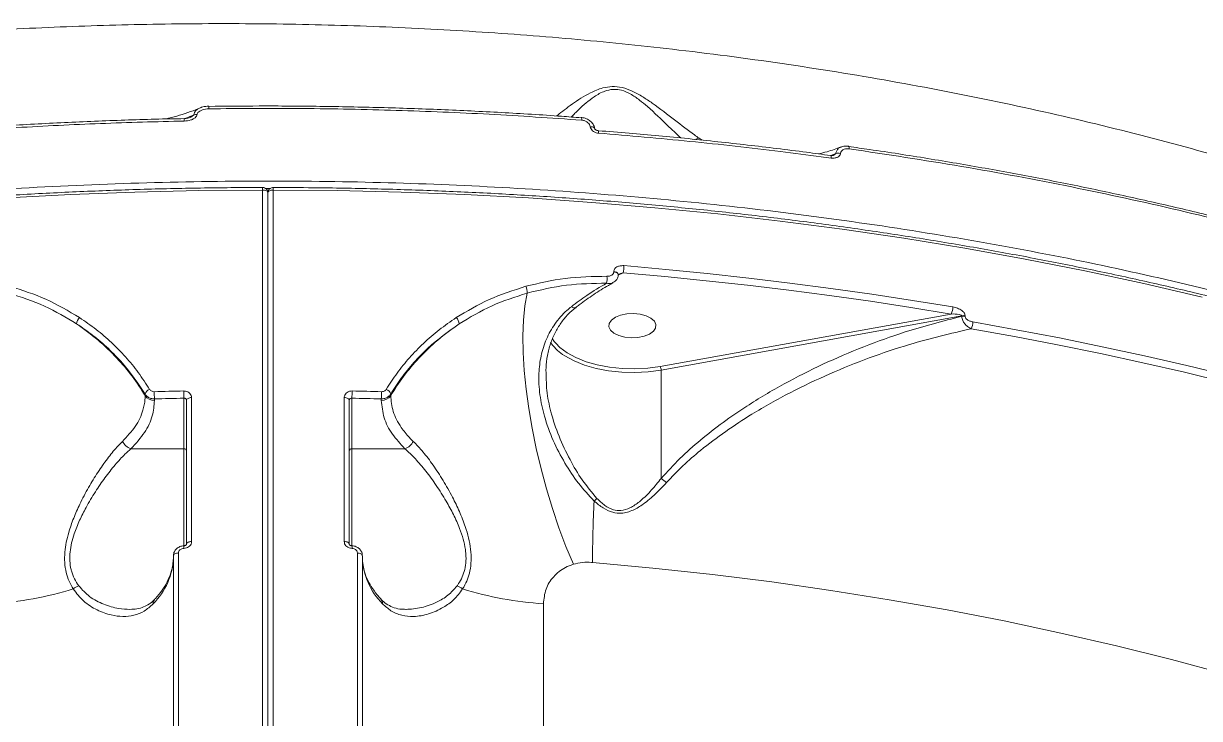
# Model space of a CAD drawing. Header units: millimetres. Extents: x -7151 to 6134, y -5040 to 5562.
# Drawn here: x -74.1 to 149.9, y 1862.4 to 1994.9 of the extents above; entities that cross this region are included whole.
import ezdxf

# ---------------------------------------------------------------- set-up
doc = ezdxf.new("R2010")
doc.units = ezdxf.units.MM
doc.layers.add('DIKOM_ОБЪЕКТ', color=7, linetype='Continuous')

msp = doc.modelspace()

# ---------------------------------------------------------------- linework, layer by layer
at = {"layer": 'DIKOM_ОБЪЕКТ', "color": 7, "linetype": 'Continuous', "lineweight": 15}
for p, q in [((-38.823, 1979.146), (-38.822, 1979.145)), ((32.155, 1976.98), (32.145, 1976.978)), ((54.605, 1973.041), (55.165, 1972.678)), ((79.663, 1969.755), (79.656, 1969.755)), ((79.697, 1969.753), (80.643, 1970.15)), ((83.07, 1971.501), (83.094, 1971.503)), ((-28.564, 1548.296), (-28.564, 1963.165)), ((-27.142, 1963.452), (-27.968, 1963.452)), ((-26.56, 1963.165), (-26.56, 1548.296)), ((-27.562, 1962.65), (-27.562, 1547.781)), ((38.342, 1947.548), (38.342, 1947.629)), ((40.122, 1947.388), (39.163, 1946.963)), ((47.189, 1929.53), (102.639, 1939.539)), ((104.643, 1939.199), (47.354, 1928.858)), ((104.643, 1939.095), (104.643, 1939.199)), ((105.29, 1939.202), (105.29, 1939.098)), ((25.456, 1928.216), (25.463, 1928.048)), ((47.354, 1908.189), (47.354, 1928.858)), ((-50.959, 1923.994), (-50.959, 1924.278)), ((-49.175, 1923.363), (-49.175, 1923.055)), ((-43.562, 1913.864), (-43.562, 1923.492)), ((-43.062, 1895.663), (-43.062, 1923.092)), ((-42.097, 1923.607), (-42.097, 1896.177)), ((-13.027, 1896.177), (-13.027, 1923.607)), ((-12.062, 1923.092), (-12.062, 1895.663)), ((-11.562, 1923.492), (-11.562, 1913.864)), ((-5.949, 1923.055), (-5.949, 1923.363)), ((-4.165, 1924.278), (-4.165, 1923.994)), ((-53.664, 1913.864), (-43.562, 1913.864)), ((-43.562, 1895.318), (-43.562, 1913.864)), ((-1.46, 1913.864), (-11.562, 1913.864)), ((-11.562, 1913.864), (-11.562, 1895.306)), ((-45.562, 1822.326), (-45.562, 1893.471)), ((-44.603, 1893.986), (-44.603, 1822.841)), ((-10.521, 1822.841), (-10.521, 1893.986)), ((-9.562, 1893.471), (-9.562, 1822.326)), ((24.94, 1884.297), (24.94, 1584.289))]:
    msp.add_line(p, q, dxfattribs=at)
at = {"layer": 'DIKOM_ОБЪЕКТ', "color": 7, "linetype": 'Continuous', "lineweight": 15, "flags": 128}
for points in [[(33.858, 1975.231), (34.09, 1975.23), (34.298, 1975.198), (34.473, 1975.139), (34.602, 1975.055), (34.679, 1974.952), (34.697, 1974.892)], [(79.785, 1969.263), (79.78, 1969.42), (79.765, 1969.552), (79.741, 1969.654), (79.71, 1969.722), (79.671, 1969.753), (79.663, 1969.755)], [(83.094, 1971.503), (83.109, 1971.498), (83.146, 1971.461), (83.176, 1971.391), (83.199, 1971.29), (83.212, 1971.162), (83.217, 1971.011)], [(-28.564, 1963.165), (-40.752, 1963.059), (-52.928, 1962.771), (-65.083, 1962.301), (-77.206, 1961.65)], [(-28.564, 1963.165), (-28.369, 1963.156), (-28.181, 1963.127), (-28.008, 1963.079), (-27.856, 1963.015), (-27.731, 1962.937), (-27.638, 1962.848), (-27.581, 1962.751), (-27.562, 1962.65)], [(-27.562, 1962.65), (-27.543, 1962.751), (-27.486, 1962.848), (-27.393, 1962.937), (-27.268, 1963.015), (-27.116, 1963.079), (-26.943, 1963.127), (-26.755, 1963.156), (-26.56, 1963.165)], [(150.467, 1942.771), (139.354, 1945.35), (128.099, 1947.761), (116.714, 1950.003), (105.207, 1952.073), (93.589, 1953.971), (81.868, 1955.695), (70.055, 1957.242), (58.16, 1958.613), (46.193, 1959.805), (34.163, 1960.817), (22.082, 1961.65), (9.959, 1962.301), (-2.196, 1962.771), (-14.372, 1963.059), (-26.56, 1963.165)], [(39.185, 1947.111), (39.185, 1947.116), (39.147, 1947.261), (39.032, 1947.394), (38.849, 1947.505), (38.612, 1947.586), (38.342, 1947.629)], [(39.185, 1947.042), (39.147, 1947.18), (39.032, 1947.313), (38.849, 1947.425), (38.612, 1947.505), (38.342, 1947.548)], [(102.639, 1939.539), (94.963, 1940.789), (87.241, 1941.964), (79.477, 1943.062), (71.674, 1944.082), (63.833, 1945.026), (55.959, 1945.891), (48.055, 1946.679), (40.122, 1947.388)], [(40.284, 1948.753), (48.235, 1948.042), (56.159, 1947.253), (64.052, 1946.385), (71.91, 1945.44), (79.732, 1944.417), (87.515, 1943.316), (95.255, 1942.139), (102.95, 1940.885)], [(21.822, 1943.518), (21.407, 1941.088), (21.144, 1938.373), (21.034, 1935.399), (21.08, 1932.196), (21.28, 1928.795), (21.633, 1925.231), (22.135, 1921.537), (22.781, 1917.752), (23.565, 1913.912), (24.479, 1910.054), (25.514, 1906.218), (26.659, 1902.441), (27.905, 1898.76), (29.237, 1895.211), (30.644, 1891.831)], [(30.26, 1940.93), (30.511, 1940.798), (30.736, 1940.727), (30.925, 1940.72), (31.071, 1940.777), (31.082, 1940.786)], [(44.147, 1935.299), (42.958, 1935.054), (41.683, 1934.991), (40.425, 1935.116), (39.287, 1935.419), (38.36, 1935.874), (37.719, 1936.445), (37.418, 1937.086), (37.478, 1937.745), (37.897, 1938.368), (38.64, 1938.906), (39.647, 1939.314), (40.836, 1939.559), (42.111, 1939.621), (43.369, 1939.497), (44.507, 1939.194), (45.434, 1938.739), (46.075, 1938.168), (46.377, 1937.527), (46.316, 1936.868), (45.897, 1936.244), (45.154, 1935.707), (44.147, 1935.299)], [(170.633, 1922.404), (162.877, 1924.495), (155.038, 1926.501), (147.119, 1928.423), (139.124, 1930.26), (131.057, 1932.01), (122.92, 1933.673), (114.718, 1935.247), (106.453, 1936.734)], [(106.75, 1938.041), (115.032, 1936.551), (123.253, 1934.973), (131.408, 1933.306), (139.493, 1931.553), (147.506, 1929.712), (155.442, 1927.786), (163.298, 1925.775), (171.071, 1923.679)], [(26.645, 1934.816), (26.979, 1934.328), (27.28, 1933.955)], [(27.28, 1933.955), (28.041, 1933.186), (29.43, 1932.141), (31.114, 1931.219), (33.052, 1930.44), (35.199, 1929.823), (37.504, 1929.383), (39.913, 1929.13), (42.369, 1929.069), (44.813, 1929.204), (47.189, 1929.53)], [(47.354, 1928.858), (44.904, 1928.522), (42.383, 1928.384), (39.851, 1928.445), (37.367, 1928.706), (34.99, 1929.16), (32.775, 1929.797), (30.777, 1930.6), (29.04, 1931.552), (28.601, 1931.846)], [(-49.227, 1924.734), (-48.524, 1924.753), (-47.82, 1924.77), (-47.117, 1924.787), (-46.414, 1924.804), (-45.711, 1924.82), (-45.007, 1924.835), (-44.304, 1924.85), (-43.6, 1924.864)], [(-11.524, 1924.864), (-10.82, 1924.85), (-10.117, 1924.835), (-9.413, 1924.82), (-8.71, 1924.804), (-8.007, 1924.787), (-7.304, 1924.77), (-6.601, 1924.753), (-5.898, 1924.734)], [(-43.562, 1923.492), (-44.264, 1923.478), (-44.966, 1923.464), (-45.667, 1923.448), (-46.369, 1923.432), (-47.071, 1923.416), (-47.772, 1923.399), (-48.474, 1923.381), (-49.175, 1923.363)], [(-43.062, 1923.092), (-43.044, 1923.19), (-42.989, 1923.285), (-42.901, 1923.373), (-42.781, 1923.45), (-42.635, 1923.514), (-42.469, 1923.563), (-42.287, 1923.594), (-42.097, 1923.607)], [(-12.062, 1923.092), (-12.08, 1923.19), (-12.135, 1923.285), (-12.223, 1923.373), (-12.343, 1923.45), (-12.489, 1923.514), (-12.656, 1923.563), (-12.837, 1923.594), (-13.027, 1923.607)], [(-5.949, 1923.363), (-6.65, 1923.381), (-7.352, 1923.399), (-8.054, 1923.416), (-8.755, 1923.432), (-9.457, 1923.448), (-10.159, 1923.464), (-10.86, 1923.478), (-11.562, 1923.492)], [(-43.062, 1895.663), (-43.044, 1895.761), (-42.989, 1895.856), (-42.901, 1895.943), (-42.781, 1896.02), (-42.635, 1896.085), (-42.469, 1896.133), (-42.287, 1896.165), (-42.097, 1896.177)], [(-12.062, 1895.663), (-12.08, 1895.761), (-12.135, 1895.856), (-12.223, 1895.943), (-12.343, 1896.02), (-12.489, 1896.085), (-12.656, 1896.133), (-12.837, 1896.165), (-13.027, 1896.177)], [(-45.562, 1893.471), (-45.544, 1893.569), (-45.49, 1893.664), (-45.402, 1893.751), (-45.283, 1893.828), (-45.139, 1893.892), (-44.973, 1893.941), (-44.792, 1893.973), (-44.603, 1893.986)], [(-9.562, 1893.471), (-9.58, 1893.569), (-9.634, 1893.664), (-9.722, 1893.751), (-9.841, 1893.828), (-9.986, 1893.892), (-10.151, 1893.941), (-10.332, 1893.973), (-10.521, 1893.986)], [(154.958, 1870.868), (144.639, 1873.655), (134.159, 1876.278), (123.529, 1878.735), (112.759, 1881.024), (101.858, 1883.143), (90.837, 1885.09), (79.705, 1886.863), (68.474, 1888.46), (57.153, 1889.88), (45.753, 1891.121), (34.286, 1892.183)]]:
    msp.add_lwpolyline(points, dxfattribs=at)
at = {"layer": 'DIKOM_ОБЪЕКТ', "color": 7, "linetype": 'Continuous', "lineweight": 15}
for centre, radius, start, end in [((-35.032, 1978.8), 3.807, 174.77906, 182.15026), ((-41.005, 1976.46), 2.495, 172.22296, 183.47594), ((-41.261, 1976.001), 1.545, 82.99798, 105.93079), ((31.449, 1976.634), 0.786, 349.63633, 26.16122), ((34.758, 1974.153), 0.699, 347.84756, 29.20302), ((81.11, 1968.625), 1.594, 74.23393, 107.02577), ((-26.234, 1963.402), 2.343, 173.91728, 185.80109), ((-28.562, 1962.65), 1, 0, 90.07043), ((-26.562, 1962.65), 1, 106.56023, 180), ((-26.562, 1962.65), 1, 89.92957, 106.56023), ((-28.89, 1963.402), 2.343, 354.19891, 6.08272), ((34.813, 1948.708), 5.471, 346.03995, 0.47653), ((32.285, 1946.339), 4.776, 348.6382, 4.67283), ((19.118, 1943.657), 2.707, 357.07111, 25.28484), ((100.013, 1940.854), 2.936, 333.39901, 0.62139), ((-62.118, 1937.516), 1.894, 135.09743, 175.18914), ((6.994, 1937.516), 1.894, 4.81086, 44.90257), ((104.974, 1937.332), 1.896, 80.39652, 100.04681), ((104.974, 1937.225), 1.9, 80.41521, 100.02812), ((103.777, 1938.028), 2.973, 334.19749, 0.25406), ((33.361, 1938.99), 8.585, 214.1685, 236.32341), ((45.97, 1928.874), 1.384, 359.35351, 28.28786), ((-49.7, 1923.948), 1.302, 108.85991, 165.31491), ((-20.708, 1924.818), 22.893, 179.88508, 183.32042), ((-34.09, 1924.805), 22.567, 356.66471, 0.1497), ((-5.424, 1923.948), 1.302, 14.70045, 71.12473), ((-49.232, 1925.109), 2.055, 212.85046, 271.60154), ((-32.176, 1924.691), 17.051, 179.85375, 184.4669), ((-22.769, 1924.681), 16.871, 355.51851, 0.18072), ((-5.892, 1925.109), 2.056, 268.40255, 327.14545), ((-52.937, 1916.286), 2.528, 203.81323, 253.29388), ((-43.529, 1913.397), 0.469, 4.75974, 94.01967), ((-11.595, 1913.397), 0.469, 85.9641, 175.25649), ((-2.187, 1916.286), 2.528, 286.70612, 336.18677), ((42.157, 1900.404), 9.36, 48.39646, 56.27466), ((261.639, 1891.766), 227.354, 176.9423, 179.89479), ((58.707, 1880.06), 33.893, 134.09514, 135.31667), ((-41.113, 1895.012), 2.492, 172.24313, 183.42304), ((-13.997, 1895.013), 2.478, 356.5443, 7.78953), ((-58.676, 1893.606), 13.123, 314.86001, 357.92687), ((3.552, 1893.606), 13.123, 182.07236, 225.13817), ((-84.526, 1951.675), 67.526, 273.78883, 287.11382), ((-62.747, 1884.917), 2.93, 107.13871, 130.64931), ((7.622, 1884.915), 2.932, 49.358, 72.85398), ((29.402, 1951.675), 67.526, 252.88618, 266.21117), ((-48.105, 1884.34), 1.315, 138.293, 181.52881), ((-7.018, 1884.34), 1.314, 358.43942, 41.69548)]:
    msp.add_arc(centre, radius, start, end, dxfattribs=at)
for points, knots in [([(-102.083, 1992.001), (-95.899, 1992.5), (-83.522, 1993.5), (-64.779, 1994.416), (-45.967, 1994.901), (-26.863, 1994.912), (-7.509, 1994.43), (12.052, 1993.436), (31.504, 1991.938), (51.434, 1989.875), (71.784, 1987.176), (92.479, 1983.786), (112.821, 1979.809), (132.714, 1975.262), (152.064, 1970.164), (170.784, 1964.532), (188.831, 1958.365), (206.192, 1951.687), (222.837, 1944.514), (238.691, 1936.881), (253.674, 1928.821), (267.732, 1920.366), (280.779, 1911.508), (291.873, 1903.159), (298.156, 1897.625), (300.804, 1895.294)], [0, 0, 0, 0, 0.0399294, 0.0799071, 0.1198843, 0.159814, 0.2013809, 0.2430022, 0.2846231, 0.3261902, 0.3719344, 0.4178237, 0.4637866, 0.5097492, 0.5556377, 0.6013814, 0.6469735, 0.69271, 0.7385203, 0.78433, 0.8300661, 0.8756579, 0.9211413, 0.9667684, 1, 1, 1, 1]), ([(27.463, 1977.283), (27.531, 1977.338), (28.337, 1977.993), (30.372, 1979.59), (33.238, 1981.437), (35.903, 1982.604), (38, 1982.966), (39.985, 1982.771), (41.99, 1982.023), (43.888, 1980.959), (46.645, 1979.065), (50.015, 1976.493), (52.846, 1974.29), (54.306, 1973.254), (54.605, 1973.041)], [0, 0, 0, 0, 0.012876, 0.1532015, 0.2930555, 0.3698636, 0.4180932, 0.4671608, 0.5200686, 0.5801196, 0.6404274, 0.7995884, 0.9589294, 1, 1, 1, 1]), ([(51.098, 1973.094), (50.257, 1973.892), (48.333, 1975.718), (45.689, 1978.306), (43.261, 1980.336), (41.645, 1981.464), (39.978, 1982.216), (38.793, 1982.374), (37.72, 1982.333), (36.288, 1981.98), (34.619, 1981.001), (33.026, 1979.772), (31.538, 1978.425), (30.707, 1977.557), (30.251, 1977.082)], [0, 0, 0, 0, 0.150487, 0.3443859, 0.4133792, 0.4836444, 0.5414561, 0.5840213, 0.5937602, 0.6462945, 0.7340041, 0.8167992, 0.8996954, 1, 1, 1, 1]), ([(-40.426, 1978.816), (-41.049, 1978.581), (-43.076, 1977.819), (-45.262, 1977.131), (-46.807, 1976.755), (-46.973, 1976.714)], [0, 0, 0, 0, 0.2842093, 0.9232231, 1, 1, 1, 1]), ([(-41.685, 1977.486), (-41.672, 1977.557), (-41.627, 1977.786), (-41.427, 1978.178), (-41.025, 1978.593), (-40.631, 1978.761), (-40.438, 1978.843)], [0, 0, 0, 0, 0.11336497, 0.36744535, 0.68999795, 1, 1, 1, 1]), ([(-38.836, 1978.657), (-39.245, 1978.622), (-39.849, 1978.571), (-40.531, 1978.257), (-40.876, 1977.973), (-41.032, 1977.718), (-41.064, 1977.577), (-41.073, 1977.534)], [0, 0, 0, 0, 0.4385097, 0.6486469, 0.8192376, 0.9451825, 1, 1, 1, 1]), ([(-38.823, 1979.135), (-38.929, 1979.136), (-39.393, 1979.137), (-39.951, 1979.06), (-40.345, 1978.877), (-40.418, 1978.843)], [0, 0, 0, 0, 0.1951437, 0.8515681, 1, 1, 1, 1]), ([(32.223, 1976.492), (26.355, 1976.893), (14.621, 1977.693), (-3.127, 1978.403), (-20.956, 1978.781), (-32.876, 1978.698), (-38.836, 1978.657)], [0, 0, 0, 0, 0.249099, 0.4981979, 0.7491003, 1, 1, 1, 1]), ([(32.142, 1976.937), (30.892, 1977.035), (25.836, 1977.431), (16.928, 1977.961), (5.427, 1978.525), (-6.108, 1978.916), (-17.662, 1979.144), (-28.57, 1979.221), (-35.622, 1979.144), (-38.821, 1979.109)], [0, 0, 0, 0, 0.0533112, 0.2155161, 0.377838, 0.5402389, 0.7026888, 0.8651412, 1, 1, 1, 1]), ([(-43.476, 1976.78), (-44.375, 1976.767), (-49.126, 1976.699), (-57.706, 1976.415), (-69.191, 1975.921), (-80.614, 1975.255), (-91.979, 1974.418), (-100.159, 1973.737), (-104.536, 1973.288), (-105.157, 1973.225)], [0, 0, 0, 0, 0.0434548, 0.2294765, 0.4150585, 0.5999942, 0.7844999, 0.9694035, 1, 1, 1, 1]), ([(-41.073, 1977.534), (-41.084, 1977.487), (-41.118, 1977.336), (-41.29, 1977.064), (-41.671, 1976.751), (-42.412, 1976.41), (-43.066, 1976.349), (-43.495, 1976.309)], [0, 0, 0, 0, 0.0555001, 0.1783589, 0.3494998, 0.5728703, 1, 1, 1, 1]), ([(-42.355, 1977.022), (-42.363, 1977.018), (-42.495, 1976.95), (-42.875, 1976.843), (-43.252, 1976.818), (-43.479, 1976.804)], [0, 0, 0, 0, 0.0244039, 0.4120623, 1, 1, 1, 1]), ([(-43.235, 1976.83), (-43.23, 1976.832), (-42.716, 1977.05), (-42.198, 1977.269), (-41.685, 1977.486)], [0, 0, 0, 0, 0.011136, 1, 1, 1, 1]), ([(-42.357, 1977.026), (-42.272, 1977.062), (-42.092, 1977.138), (-41.874, 1977.272), (-41.726, 1977.399), (-41.694, 1977.468), (-41.685, 1977.486)], [0, 0, 0, 0, 0.3392884, 0.7188782, 0.9265474, 1, 1, 1, 1]), ([(34.687, 1974.893), (34.685, 1974.922), (34.667, 1975.206), (34.408, 1975.719), (33.879, 1976.342), (33.128, 1976.772), (32.514, 1976.992), (32.182, 1976.97), (32.153, 1976.968)], [0, 0, 0, 0, 0.0254258, 0.249372, 0.4781129, 0.7190459, 0.9751443, 1, 1, 1, 1]), ([(33.858, 1975.231), (33.816, 1975.373), (33.732, 1975.658), (33.408, 1976.029), (32.969, 1976.318), (32.548, 1976.458), (32.292, 1976.485), (32.223, 1976.492)], [0, 0, 0, 0, 0.2168817, 0.4334495, 0.6619687, 0.9080358, 1, 1, 1, 1]), ([(-43.495, 1976.309), (-44.161, 1976.295), (-47.492, 1976.228), (-56.153, 1975.995), (-69.455, 1975.438), (-86.742, 1974.399), (-98.627, 1973.335), (-105.251, 1972.742)], [0, 0, 0, 0, 0.0321575, 0.1607925, 0.4182845, 0.6757731, 1, 1, 1, 1]), ([(35.441, 1974.005), (35.374, 1974.013), (35.128, 1974.04), (34.722, 1974.173), (34.297, 1974.453), (33.981, 1974.814), (33.899, 1975.092), (33.858, 1975.231)], [0, 0, 0, 0, 0.0918126, 0.3355302, 0.5630502, 0.7814165, 1, 1, 1, 1]), ([(35.369, 1974.5), (35.328, 1974.502), (35.208, 1974.508), (35.023, 1974.575), (34.856, 1974.677), (34.751, 1974.78), (34.704, 1974.863), (34.7, 1974.883), (34.698, 1974.892)], [0, 0, 0, 0, 0.1187343, 0.3473607, 0.5266493, 0.6852076, 0.8517881, 1, 1, 1, 1]), ([(79.653, 1969.734), (78.116, 1969.949), (72.865, 1970.682), (63.828, 1971.767), (52.563, 1972.982), (43.073, 1973.883), (37.326, 1974.322), (35.363, 1974.472)], [0, 0, 0, 0, 0.10558263, 0.36054034, 0.61490212, 0.86847927, 1, 1, 1, 1]), ([(79.785, 1969.263), (79.14, 1969.35), (75.916, 1969.787), (66.975, 1970.931), (52.869, 1972.53), (41.254, 1973.513), (35.441, 1974.005)], [0, 0, 0, 0, 0.044144, 0.2207144, 0.6100133, 1, 1, 1, 1]), ([(53.811, 1972.823), (54.036, 1972.911), (54.302, 1973.016), (54.563, 1973.038), (54.605, 1973.041)], [0, 0, 0, 0, 0.8403091, 1, 1, 1, 1]), ([(81.652, 1971.373), (80.767, 1971.052), (79.316, 1970.525), (77.894, 1970.185), (77.338, 1970.053)], [0, 0, 0, 0, 0.6095986, 1, 1, 1, 1]), ([(80.218, 1969.806), (80.212, 1969.802), (80.172, 1969.781), (80.008, 1969.744), (79.82, 1969.73), (79.69, 1969.754), (79.664, 1969.759)], [0, 0, 0, 0, 0.0706543, 0.4185252, 0.8843252, 1, 1, 1, 1]), ([(81.543, 1970.159), (81.537, 1970.13), (81.509, 1969.979), (81.37, 1969.714), (81.024, 1969.426), (80.48, 1969.227), (80.032, 1969.25), (79.785, 1969.263)], [0, 0, 0, 0, 0.0440788, 0.2245389, 0.4337757, 0.6875182, 1, 1, 1, 1]), ([(80.216, 1969.81), (80.251, 1969.823), (80.364, 1969.865), (80.5, 1969.955), (80.596, 1970.055), (80.63, 1970.112), (80.639, 1970.139), (80.643, 1970.15)], [0, 0, 0, 0, 0.1952706, 0.6314061, 0.8347006, 0.9347575, 1, 1, 1, 1]), ([(80.643, 1970.15), (80.65, 1970.189), (80.692, 1970.423), (80.872, 1970.82), (81.223, 1971.203), (81.543, 1971.302), (81.665, 1971.339)], [0, 0, 0, 0, 0.0691136, 0.4069344, 0.7762077, 1, 1, 1, 1]), ([(83.217, 1971.011), (82.97, 1971.025), (82.537, 1971.048), (82.018, 1970.852), (81.698, 1970.576), (81.574, 1970.324), (81.547, 1970.183), (81.543, 1970.159)], [0, 0, 0, 0, 0.3277244, 0.5739443, 0.7796034, 0.962715, 1, 1, 1, 1]), ([(83.092, 1971.491), (83.022, 1971.504), (82.654, 1971.57), (82.149, 1971.551), (81.774, 1971.39), (81.668, 1971.345)], [0, 0, 0, 0, 0.1447099, 0.7593404, 1, 1, 1, 1]), ([(165.619, 1954.791), (164.52, 1955.09), (160.017, 1956.316), (151.962, 1958.322), (141.457, 1960.804), (130.809, 1963.129), (120.039, 1965.307), (109.156, 1967.334), (98.166, 1969.198), (89.466, 1970.571), (84.404, 1971.269), (83.067, 1971.454)], [0, 0, 0, 0, 0.0419843, 0.1719668, 0.3020653, 0.43225, 0.5624938, 0.6927654, 0.8230268, 0.9532454, 1, 1, 1, 1]), ([(165.866, 1954.331), (159.276, 1956.03), (146.094, 1959.429), (125.615, 1963.847), (104.689, 1967.796), (90.375, 1969.939), (83.217, 1971.011)], [0, 0, 0, 0, 0.2485973, 0.4971923, 0.7485956, 1, 1, 1, 1]), ([(-28.563, 1963.65), (-30.584, 1963.643), (-36.443, 1963.623), (-46.138, 1963.465), (-57.637, 1963.122), (-69.113, 1962.616), (-80.558, 1961.947), (-91.963, 1961.117), (-103.32, 1960.126), (-114.62, 1958.975), (-125.854, 1957.665), (-137.015, 1956.196), (-148.094, 1954.57), (-159.082, 1952.787), (-169.971, 1950.85), (-180.753, 1948.76), (-191.42, 1946.518), (-201.964, 1944.126), (-212.377, 1941.585), (-222.652, 1938.899), (-232.78, 1936.067), (-242.753, 1933.094), (-252.565, 1929.98), (-262.208, 1926.729), (-271.675, 1923.342), (-280.958, 1919.822), (-290.052, 1916.173), (-298.948, 1912.395), (-307.64, 1908.493), (-316.122, 1904.469), (-324.387, 1900.326), (-332.429, 1896.067), (-340.242, 1891.696), (-347.82, 1887.215), (-355.157, 1882.628), (-362.249, 1877.938), (-369.088, 1873.149), (-375.671, 1868.265), (-381.992, 1863.288), (-388.046, 1858.223), (-393.829, 1853.074), (-399.336, 1847.843), (-404.564, 1842.537), (-409.507, 1837.157), (-414.163, 1831.709), (-418.527, 1826.196), (-422.597, 1820.623), (-426.368, 1814.994), (-429.842, 1809.314), (-432.995, 1803.584), (-435.333, 1798.966), (-436.51, 1796.245), (-436.849, 1795.463)], [0, 0, 0, 0, 0.0107552, 0.0311878, 0.0516215, 0.0720552, 0.0924884, 0.1129222, 0.1333561, 0.15379, 0.1742241, 0.1946587, 0.215093, 0.2355279, 0.2559631, 0.2763984, 0.2968343, 0.3172703, 0.3377071, 0.358144, 0.3785814, 0.3990192, 0.4194577, 0.4398966, 0.4603357, 0.4807758, 0.5012164, 0.5216576, 0.5420996, 0.5625417, 0.5829848, 0.6034285, 0.6238725, 0.6443172, 0.664762, 0.6852075, 0.705653, 0.7260988, 0.7465444, 0.7669897, 0.7874344, 0.8078782, 0.8283208, 0.8487617, 0.8692001, 0.8896363, 0.9100693, 0.9304984, 0.9509232, 0.9713434, 0.9917579, 1, 1, 1, 1]), ([(-170.269, 1952.01), (-165.948, 1952.79), (-154.306, 1954.89), (-134.999, 1957.79), (-112.336, 1960.541), (-89.184, 1962.654), (-65.614, 1964.107), (-41.696, 1964.873), (-17.958, 1964.938), (5.523, 1964.318), (28.677, 1963.042), (51.882, 1961.092), (75.057, 1958.443), (98.119, 1955.089), (120.56, 1951.104), (142.319, 1946.515), (163.348, 1941.364), (183.991, 1935.568), (204.158, 1929.118), (223.764, 1922.021), (242.379, 1914.434), (259.962, 1906.395), (276.496, 1897.95), (292.25, 1888.961), (307.134, 1879.436), (321.074, 1869.397), (333.764, 1859.064), (345.189, 1848.481), (355.36, 1837.693), (364.461, 1826.526), (372.341, 1814.996), (378.357, 1804.631), (381.158, 1798.09), (382.239, 1795.567)], [0, 0, 0, 0, 0.0192582, 0.0518831, 0.0845332, 0.117158, 0.1507303, 0.1843303, 0.2179029, 0.2505276, 0.2831773, 0.3158024, 0.3493748, 0.3829745, 0.4165472, 0.449172, 0.4818217, 0.5144468, 0.5480193, 0.5816191, 0.6151914, 0.6478161, 0.6804664, 0.7130911, 0.7466635, 0.7802634, 0.8138358, 0.8464606, 0.8791105, 0.9117353, 0.9453077, 0.9789074, 1, 1, 1, 1]), ([(381.791, 1795.326), (381.553, 1795.885), (380.488, 1798.382), (378.287, 1802.779), (375.183, 1808.512), (371.752, 1814.195), (368.025, 1819.829), (364, 1825.407), (359.679, 1830.927), (355.066, 1836.382), (350.166, 1841.77), (344.98, 1847.086), (339.514, 1852.326), (333.771, 1857.487), (327.757, 1862.563), (321.475, 1867.552), (314.93, 1872.45), (308.128, 1877.252), (301.073, 1881.957), (293.771, 1886.558), (286.228, 1891.055), (278.448, 1895.442), (270.439, 1899.717), (262.206, 1903.877), (253.755, 1907.919), (245.093, 1911.839), (236.225, 1915.634), (227.16, 1919.303), (217.903, 1922.842), (208.463, 1926.248), (198.844, 1929.519), (189.056, 1932.653), (179.105, 1935.647), (168.999, 1938.499), (158.745, 1941.207), (148.351, 1943.768), (137.826, 1946.182), (127.175, 1948.446), (116.409, 1950.558), (105.535, 1952.517), (94.56, 1954.322), (83.494, 1955.971), (72.345, 1957.463), (61.12, 1958.796), (49.829, 1959.97), (38.48, 1960.984), (27.081, 1961.838), (15.641, 1962.529), (4.169, 1963.06), (-7.327, 1963.425), (-17.574, 1963.614), (-23.987, 1963.64), (-26.561, 1963.65)], [0, 0, 0, 0, 0.0058769, 0.0262678, 0.0466646, 0.067067, 0.087475, 0.1078878, 0.128305, 0.1487261, 0.1691502, 0.1895772, 0.2100064, 0.2304374, 0.2508698, 0.2713031, 0.291737, 0.3121716, 0.332606, 0.3530404, 0.373475, 0.3939091, 0.4143427, 0.4347762, 0.4552089, 0.4756412, 0.496073, 0.5165039, 0.5369347, 0.5573647, 0.5777943, 0.5982233, 0.6186517, 0.6390797, 0.6595071, 0.6799342, 0.7003609, 0.7207872, 0.7412134, 0.7616387, 0.782064, 0.8024892, 0.8229139, 0.8433384, 0.8637626, 0.8841867, 0.9046107, 0.9250349, 0.9454586, 0.9658823, 0.986306, 1, 1, 1, 1]), ([(37.045, 1946.729), (37.211, 1946.737), (37.539, 1946.752), (37.941, 1946.917), (38.204, 1947.14), (38.326, 1947.357), (38.337, 1947.495), (38.342, 1947.548)], [0, 0, 0, 0, 0.273505, 0.5392693, 0.7386448, 0.898893, 1, 1, 1, 1]), ([(38.342, 1947.629), (38.351, 1947.722), (38.373, 1947.938), (38.573, 1948.255), (38.963, 1948.553), (39.556, 1948.761), (40.033, 1948.756), (40.284, 1948.753)], [0, 0, 0, 0, 0.1205556, 0.2783066, 0.4705883, 0.7208363, 1, 1, 1, 1]), ([(40.122, 1947.388), (39.957, 1947.355), (39.689, 1947.301), (39.431, 1947.191), (39.331, 1947.149)], [0, 0, 0, 0, 0.61447257, 1, 1, 1, 1]), ([(21.566, 1944.813), (24.052, 1945.41), (29.085, 1946.619), (34.37, 1946.692), (37.045, 1946.729)], [0, 0, 0, 0, 0.4938455, 1, 1, 1, 1]), ([(36.968, 1945.398), (34.413, 1945.365), (29.242, 1945.297), (24.315, 1944.116), (21.822, 1943.518)], [0, 0, 0, 0, 0.4938425, 1, 1, 1, 1]), ([(30.26, 1940.93), (31.239, 1941.675), (33.438, 1943.347), (35.708, 1944.666), (36.968, 1945.398)], [0, 0, 0, 0, 0.4451131, 1, 1, 1, 1]), ([(31.093, 1940.743), (31.316, 1940.921), (32.441, 1941.821), (34.512, 1943.276), (36.669, 1944.652), (37.903, 1945.303), (38.2, 1945.459)], [0, 0, 0, 0, 0.0961743, 0.4862894, 0.8765649, 1, 1, 1, 1]), ([(38.164, 1945.52), (38.134, 1945.499), (37.953, 1945.374), (37.533, 1945.319), (37.144, 1945.374), (36.968, 1945.398)], [0, 0, 0, 0, 0.1006714, 0.5927187, 1, 1, 1, 1]), ([(38.193, 1945.547), (38.329, 1945.617), (38.653, 1945.784), (38.996, 1946.237), (39.191, 1946.697), (39.166, 1946.968), (39.16, 1947.04)], [0, 0, 0, 0, 0.2416745, 0.5736641, 0.8856589, 1, 1, 1, 1]), ([(39.17, 1947.056), (39.169, 1947.054), (39.165, 1947.043), (39.189, 1947.076), (39.249, 1947.12), (39.31, 1947.143), (39.33, 1947.151)], [0, 0, 0, 0, 0.07555091, 0.44310813, 0.81642807, 1, 1, 1, 1]), ([(-64.005, 1937.675), (-65.996, 1938.868), (-70.025, 1941.284), (-74.621, 1942.768), (-76.946, 1943.518)], [0, 0, 0, 0, 0.4941695, 1, 1, 1, 1]), ([(-76.69, 1944.813), (-74.368, 1944.067), (-69.669, 1942.558), (-65.545, 1940.098), (-63.459, 1938.853)], [0, 0, 0, 0, 0.4941732, 1, 1, 1, 1]), ([(8.335, 1938.853), (10.371, 1940.071), (14.492, 1942.535), (19.19, 1944.048), (21.566, 1944.813)], [0, 0, 0, 0, 0.4941811, 1, 1, 1, 1]), ([(21.822, 1943.518), (19.55, 1942.787), (14.953, 1941.307), (10.921, 1938.895), (8.881, 1937.675)], [0, 0, 0, 0, 0.4941545, 1, 1, 1, 1]), ([(34.609, 1903.893), (33.578, 1904.995), (31.491, 1907.226), (28.921, 1911.173), (26.689, 1915.458), (25.087, 1919.843), (24.166, 1924.153), (23.966, 1928.023), (24.409, 1931.603), (25.408, 1934.778), (27.048, 1937.721), (28.785, 1939.716), (29.976, 1940.697), (30.26, 1940.93)], [0, 0, 0, 0, 0.1024824, 0.2075148, 0.3191315, 0.4335152, 0.5324181, 0.6339811, 0.7173039, 0.8028978, 0.8863169, 0.9729288, 1, 1, 1, 1]), ([(25.434, 1928.213), (25.427, 1928.552), (25.403, 1929.716), (25.674, 1931.628), (26.235, 1933.889), (27.094, 1935.963), (28.229, 1937.834), (29.539, 1939.464), (30.599, 1940.359), (31.092, 1940.776)], [0, 0, 0, 0, 0.0691598, 0.2371519, 0.4023201, 0.5613176, 0.715672, 0.8675325, 1, 1, 1, 1]), ([(102.95, 1940.885), (103.254, 1940.816), (103.841, 1940.682), (104.567, 1940.295), (105.016, 1939.884), (105.248, 1939.526), (105.276, 1939.31), (105.29, 1939.202)], [0, 0, 0, 0, 0.3047123, 0.58762, 0.766445, 0.8828558, 1, 1, 1, 1]), ([(-63.459, 1938.853), (-62.387, 1938.116), (-60.243, 1936.642), (-57.326, 1934.124), (-54.634, 1931.377), (-52.188, 1928.405), (-50.81, 1926.255), (-50.121, 1925.18)], [0, 0, 0, 0, 0.1978326, 0.3955018, 0.5931666, 0.7965856, 1, 1, 1, 1]), ([(-5.003, 1925.18), (-4.335, 1926.225), (-2.997, 1928.316), (-0.61, 1931.239), (2.065, 1933.999), (5.029, 1936.576), (7.233, 1938.094), (8.335, 1938.853)], [0, 0, 0, 0, 0.1976818, 0.3953837, 0.593088, 0.7965422, 1, 1, 1, 1]), ([(47.354, 1908.189), (48.525, 1909.476), (50.866, 1912.05), (54.872, 1915.58), (59.138, 1918.901), (64.438, 1922.529), (70.771, 1926.294), (78.231, 1930.064), (85.941, 1933.362), (94.762, 1936.553), (101.041, 1938.168), (104.643, 1939.095)], [0, 0, 0, 0, 0.0792692, 0.1585948, 0.2405898, 0.3226081, 0.4472337, 0.571895, 0.6998619, 0.827838, 1, 1, 1, 1]), ([(104.643, 1939.199), (104.641, 1939.214), (104.636, 1939.246), (104.591, 1939.3), (104.446, 1939.391), (103.797, 1939.558), (103.156, 1939.547), (102.639, 1939.539)], [0, 0, 0, 0, 0.023949, 0.0534754, 0.1071149, 0.2794629, 1, 1, 1, 1]), ([(106.453, 1936.734), (106.22, 1936.857), (105.761, 1937.1), (105.206, 1937.671), (104.867, 1938.218), (104.686, 1938.685), (104.658, 1938.956), (104.643, 1939.095)], [0, 0, 0, 0, 0.2704569, 0.5335418, 0.7181286, 0.8552732, 1, 1, 1, 1]), ([(105.29, 1939.098), (105.299, 1939.028), (105.317, 1938.888), (105.464, 1938.661), (105.745, 1938.407), (106.195, 1938.169), (106.559, 1938.085), (106.75, 1938.041)], [0, 0, 0, 0, 0.1206175, 0.2407002, 0.4169072, 0.6949525, 1, 1, 1, 1]), ([(-64.005, 1937.675), (-62.633, 1936.677), (-59.874, 1934.668), (-56.382, 1931.281), (-53.35, 1927.731), (-51.759, 1925.244), (-50.959, 1923.994)], [0, 0, 0, 0, 0.25985, 0.5228397, 0.7602243, 1, 1, 1, 1]), ([(-50.959, 1924.278), (-52.32, 1926.302), (-54.382, 1929.368), (-57.929, 1932.966), (-60.827, 1935.489), (-62.956, 1936.953), (-64.005, 1937.675)], [0, 0, 0, 0, 0.3951678, 0.5986708, 0.8021657, 1, 1, 1, 1]), ([(-4.165, 1923.994), (-3.374, 1925.232), (-1.784, 1927.719), (1.234, 1931.255), (4.734, 1934.655), (7.493, 1936.664), (8.881, 1937.675)], [0, 0, 0, 0, 0.2373839, 0.4771608, 0.7370067, 1, 1, 1, 1]), ([(8.881, 1937.675), (6.82, 1936.187), (3.698, 1933.933), (0.205, 1930.293), (-2.185, 1927.382), (-3.511, 1925.303), (-4.165, 1924.278)], [0, 0, 0, 0, 0.3951726, 0.5986736, 0.8021761, 1, 1, 1, 1]), ([(106.453, 1936.734), (102.517, 1935.813), (95.99, 1934.285), (87.006, 1931.23), (79.406, 1928.181), (71.915, 1924.624), (65.306, 1920.913), (59.617, 1917.201), (55.234, 1913.894), (51.448, 1910.633), (49.4, 1908.483), (48.373, 1907.403)], [0, 0, 0, 0, 0.1867542, 0.3097298, 0.4327034, 0.5585128, 0.6842853, 0.7740128, 0.8643083, 0.9318942, 1, 1, 1, 1]), ([(25.463, 1928.048), (25.475, 1927.031), (25.505, 1924.647), (26.344, 1920.666), (27.809, 1916.212), (29.879, 1911.884), (32.218, 1907.837), (34.155, 1905.546), (35.122, 1904.401)], [0, 0, 0, 0, 0.1222456, 0.2866555, 0.4734668, 0.6603857, 0.8303457, 1, 1, 1, 1]), ([(-50.121, 1925.18), (-50.06, 1925.1), (-49.938, 1924.939), (-49.649, 1924.786), (-49.399, 1924.734), (-49.257, 1924.734), (-49.227, 1924.734)], [0, 0, 0, 0, 0.3056923, 0.6116782, 0.9180845, 1, 1, 1, 1]), ([(-43.6, 1924.864), (-43.489, 1924.86), (-43.21, 1924.85), (-42.787, 1924.704), (-42.406, 1924.42), (-42.146, 1924.039), (-42.113, 1923.751), (-42.097, 1923.607)], [0, 0, 0, 0, 0.1419177, 0.3567357, 0.5713493, 0.7857626, 1, 1, 1, 1]), ([(-13.027, 1923.607), (-13.02, 1923.701), (-13.002, 1923.939), (-12.822, 1924.298), (-12.482, 1924.618), (-12.031, 1924.832), (-11.693, 1924.853), (-11.524, 1924.864)], [0, 0, 0, 0, 0.1406084, 0.3551019, 0.5698922, 0.784915, 1, 1, 1, 1]), ([(-5.898, 1924.734), (-5.785, 1924.741), (-5.559, 1924.753), (-5.259, 1924.893), (-5.085, 1925.053), (-5.017, 1925.158), (-5.003, 1925.18)], [0, 0, 0, 0, 0.3068603, 0.6133936, 0.91938, 1, 1, 1, 1]), ([(-55.25, 1915.265), (-54.382, 1916.199), (-52.621, 1918.095), (-51.384, 1920.824), (-50.988, 1922.814), (-50.965, 1923.745), (-50.959, 1923.994)], [0, 0, 0, 0, 0.3414959, 0.6929884, 0.9180064, 1, 1, 1, 1]), ([(-49.175, 1923.055), (-49.262, 1922.076), (-49.447, 1920.009), (-50.905, 1916.881), (-52.736, 1914.88), (-53.664, 1913.864)], [0, 0, 0, 0, 0.3069747, 0.648469, 1, 1, 1, 1]), ([(-49.175, 1923.363), (-49.235, 1923.363), (-49.519, 1923.366), (-50.017, 1923.478), (-50.595, 1923.793), (-50.838, 1924.116), (-50.959, 1924.278)], [0, 0, 0, 0, 0.0819148, 0.3881136, 0.694011, 1, 1, 1, 1]), ([(-43.062, 1923.092), (-43.067, 1923.14), (-43.079, 1923.236), (-43.165, 1923.36), (-43.292, 1923.449), (-43.432, 1923.493), (-43.525, 1923.493), (-43.562, 1923.492)], [0, 0, 0, 0, 0.2139084, 0.4281483, 0.6429338, 0.8580826, 1, 1, 1, 1]), ([(-11.562, 1923.492), (-11.618, 1923.491), (-11.731, 1923.488), (-11.88, 1923.423), (-11.994, 1923.32), (-12.054, 1923.203), (-12.06, 1923.123), (-12.062, 1923.092)], [0, 0, 0, 0, 0.21534495, 0.43053818, 0.64542475, 0.85963455, 1, 1, 1, 1]), ([(-4.165, 1924.278), (-4.193, 1924.234), (-4.328, 1924.022), (-4.676, 1923.699), (-5.273, 1923.41), (-5.724, 1923.378), (-5.949, 1923.363)], [0, 0, 0, 0, 0.0806211, 0.3870586, 0.6935242, 1, 1, 1, 1]), ([(-1.46, 1913.864), (-2.306, 1914.779), (-4.049, 1916.663), (-5.623, 1919.775), (-5.839, 1921.951), (-5.949, 1923.055)], [0, 0, 0, 0, 0.3175213, 0.6539165, 1, 1, 1, 1]), ([(-4.165, 1923.994), (-4.069, 1922.973), (-3.874, 1920.901), (-2.467, 1918.224), (-0.985, 1916.362), (-0.122, 1915.51), (0.126, 1915.265)], [0, 0, 0, 0, 0.3362394, 0.6822346, 0.9087902, 1, 1, 1, 1]), ([(-64.656, 1887.14), (-64.928, 1887.617), (-65.471, 1888.571), (-66.034, 1890.265), (-66.317, 1892.141), (-66.291, 1894.682), (-65.685, 1897.584), (-64.606, 1900.648), (-63.317, 1903.543), (-61.757, 1906.499), (-59.971, 1909.417), (-58.151, 1912.004), (-56.564, 1913.95), (-55.613, 1914.902), (-55.25, 1915.265)], [0, 0, 0, 0, 0.0610581, 0.122045, 0.1836236, 0.2451906, 0.3548548, 0.4369244, 0.519098, 0.6228179, 0.7265978, 0.8310899, 0.9355771, 1, 1, 1, 1]), ([(-53.664, 1913.864), (-54.044, 1913.522), (-55.033, 1912.632), (-56.693, 1910.81), (-58.594, 1908.4), (-60.474, 1905.666), (-62.112, 1902.924), (-63.482, 1900.213), (-64.633, 1897.377), (-65.28, 1894.719), (-65.347, 1892.443), (-65.174, 1891.275), (-64.882, 1890.135), (-64.465, 1889.022), (-63.898, 1888.156), (-63.61, 1887.716)], [0, 0, 0, 0, 0.0653923, 0.1703685, 0.2779425, 0.381812, 0.4884099, 0.5695622, 0.6527945, 0.7604181, 0.8151636, 0.8718875, 0.8800452, 0.9392009, 1, 1, 1, 1]), ([(8.486, 1887.716), (8.584, 1887.857), (9.212, 1888.76), (9.913, 1890.32), (10.23, 1892.504), (10.179, 1893.821), (10, 1895.21), (9.679, 1896.672), (8.916, 1898.91), (7.813, 1901.354), (6.304, 1904.117), (4.515, 1906.933), (2.531, 1909.635), (0.509, 1912.038), (-0.798, 1913.25), (-1.46, 1913.864)], [0, 0, 0, 0, 0.0200986, 0.1287248, 0.1852705, 0.2440074, 0.2548629, 0.3167952, 0.3805901, 0.4664185, 0.5546304, 0.6638235, 0.7761619, 0.8865572, 1, 1, 1, 1]), ([(0.126, 1915.265), (0.75, 1914.622), (1.997, 1913.335), (3.918, 1910.786), (5.821, 1907.884), (7.517, 1904.877), (8.957, 1901.899), (9.994, 1899.279), (10.708, 1896.861), (11.121, 1894.681), (11.218, 1892.544), (10.923, 1890.053), (10.23, 1888.289), (9.625, 1887.294), (9.531, 1887.14)], [0, 0, 0, 0, 0.1101003, 0.2202167, 0.3292869, 0.4383122, 0.5249613, 0.6115177, 0.6753441, 0.7390967, 0.8039957, 0.8688901, 0.9797312, 1, 1, 1, 1]), ([(48.373, 1907.403), (47.685, 1906.664), (46.31, 1905.186), (44.202, 1903.408), (42.064, 1902.079), (40.035, 1901.47), (38.014, 1901.682), (36.221, 1902.518), (35.161, 1903.422), (34.609, 1903.893)], [0, 0, 0, 0, 0.1847911, 0.3692565, 0.5090874, 0.6522151, 0.7508619, 0.8702113, 1, 1, 1, 1]), ([(35.122, 1904.401), (35.607, 1903.925), (36.522, 1903.026), (38.12, 1902.165), (39.843, 1901.979), (40.99, 1902.356), (42.236, 1902.995), (43.666, 1904.051), (45.532, 1905.905), (46.747, 1907.428), (47.354, 1908.189)], [0, 0, 0, 0, 0.1297987, 0.2451301, 0.3384668, 0.4557869, 0.4772304, 0.6177255, 0.80869, 1, 1, 1, 1]), ([(-42.097, 1896.177), (-42.104, 1896.083), (-42.122, 1895.844), (-42.302, 1895.479), (-42.642, 1895.146), (-43.093, 1894.916), (-43.431, 1894.881), (-43.6, 1894.863)], [0, 0, 0, 0, 0.1405766, 0.3550624, 0.5698386, 0.784832, 1, 1, 1, 1]), ([(-11.524, 1894.863), (-11.635, 1894.872), (-11.915, 1894.893), (-12.337, 1895.056), (-12.719, 1895.353), (-12.978, 1895.743), (-13.011, 1896.033), (-13.027, 1896.177)], [0, 0, 0, 0, 0.1418265, 0.3566682, 0.5713556, 0.7857154, 1, 1, 1, 1]), ([(-11.542, 1895.353), (-11.573, 1895.353), (-11.659, 1895.353), (-11.797, 1895.393), (-11.927, 1895.462), (-12.015, 1895.543), (-12.06, 1895.623), (-12.064, 1895.65), (-12.062, 1895.665), (-12.062, 1895.665)], [0, 0, 0, 0, 0.0834537, 0.2336657, 0.3871818, 0.5494565, 0.7302108, 0.9908281, 1, 1, 1, 1]), ([(-43.581, 1895.334), (-43.639, 1895.337), (-43.953, 1895.351), (-44.523, 1895.157), (-45.132, 1894.706), (-45.479, 1894.092), (-45.605, 1893.6), (-45.545, 1893.347), (-45.534, 1893.304)], [0, 0, 0, 0, 0.05387621, 0.29167282, 0.53879548, 0.75145179, 0.95728569, 1, 1, 1, 1]), ([(-43.6, 1894.863), (-43.713, 1894.852), (-43.938, 1894.828), (-44.239, 1894.674), (-44.466, 1894.452), (-44.586, 1894.208), (-44.598, 1894.049), (-44.603, 1893.986)], [0, 0, 0, 0, 0.2150747, 0.4301996, 0.6449532, 0.8594924, 1, 1, 1, 1]), ([(-43.075, 1895.636), (-43.074, 1895.619), (-43.073, 1895.591), (-43.16, 1895.49), (-43.282, 1895.412), (-43.436, 1895.359), (-43.586, 1895.344), (-43.671, 1895.353), (-43.703, 1895.356)], [0, 0, 0, 0, 0.275632, 0.4590085, 0.6095018, 0.7621979, 0.9132266, 1, 1, 1, 1]), ([(-9.581, 1893.505), (-9.577, 1893.556), (-9.553, 1893.828), (-9.74, 1894.31), (-10.151, 1894.856), (-10.763, 1895.217), (-11.266, 1895.376), (-11.528, 1895.344), (-11.544, 1895.342)], [0, 0, 0, 0, 0.053131, 0.2781437, 0.5037796, 0.7375312, 0.9841688, 1, 1, 1, 1]), ([(-10.521, 1893.986), (-10.533, 1894.082), (-10.555, 1894.276), (-10.727, 1894.536), (-10.981, 1894.735), (-11.263, 1894.844), (-11.45, 1894.858), (-11.524, 1894.863)], [0, 0, 0, 0, 0.2142692, 0.4285287, 0.6430887, 0.8580997, 1, 1, 1, 1]), ([(-45.562, 1893.132), (-45.569, 1892.862), (-45.592, 1892.026), (-45.855, 1890.628), (-46.473, 1888.943), (-47.404, 1887.287), (-48.334, 1886.05), (-48.947, 1885.37), (-49.084, 1885.218)], [0, 0, 0, 0, 0.1027348, 0.3181928, 0.5309305, 0.7384743, 0.9415092, 1, 1, 1, 1]), ([(-6.04, 1885.218), (-6.279, 1885.487), (-6.977, 1886.273), (-7.916, 1887.601), (-8.761, 1889.198), (-9.315, 1890.815), (-9.539, 1892.126), (-9.557, 1892.902), (-9.562, 1893.132)], [0, 0, 0, 0, 0.1033903, 0.3019152, 0.5017371, 0.7047507, 0.9124634, 1, 1, 1, 1]), ([(30.644, 1891.831), (30.124, 1891.642), (28.67, 1891.115), (26.745, 1889.54), (25.229, 1887.122), (25.037, 1885.245), (24.94, 1884.297)], [0, 0, 0, 0, 0.1529706, 0.4283784, 0.7114418, 1, 1, 1, 1]), ([(34.286, 1892.183), (34.227, 1892.188), (33.587, 1892.238), (32.334, 1892.233), (31.214, 1891.966), (30.644, 1891.831)], [0, 0, 0, 0, 0.04677946, 0.51425647, 1, 1, 1, 1]), ([(-49.42, 1884.305), (-49.975, 1883.797), (-51.087, 1882.782), (-53.064, 1882.037), (-55.185, 1881.808), (-57.564, 1882.111), (-60.13, 1883.038), (-62.726, 1884.63), (-64.027, 1886.323), (-64.656, 1887.14)], [0, 0, 0, 0, 0.1316545, 0.2634846, 0.3951372, 0.5268735, 0.6882977, 0.849534, 1, 1, 1, 1]), ([(-63.61, 1887.716), (-62.946, 1886.994), (-61.551, 1885.477), (-58.839, 1884.132), (-56.202, 1883.342), (-54.556, 1883.268), (-53.842, 1883.235)], [0, 0, 0, 0, 0.2469053, 0.5188373, 0.7911536, 1, 1, 1, 1]), ([(9.531, 1887.14), (9.009, 1886.432), (7.962, 1885.015), (5.686, 1883.421), (3.071, 1882.245), (0.346, 1881.783), (-2.071, 1882.03), (-4.089, 1882.806), (-5.191, 1883.828), (-5.705, 1884.305)], [0, 0, 0, 0, 0.1281536, 0.2567405, 0.4268139, 0.5968773, 0.7373106, 0.8775707, 1, 1, 1, 1]), ([(-1.286, 1883.223), (-0.297, 1883.29), (1.688, 1883.425), (4.423, 1884.458), (6.813, 1885.818), (7.929, 1887.085), (8.486, 1887.716)], [0, 0, 0, 0, 0.2868184, 0.5754065, 0.7881578, 1, 1, 1, 1]), ([(-49.09, 1885.238), (-49.143, 1885.172), (-49.468, 1884.768), (-50.176, 1884.244), (-51.254, 1883.647), (-52.474, 1883.284), (-53.403, 1883.251), (-53.851, 1883.235)], [0, 0, 0, 0, 0.0416987, 0.2553981, 0.4971376, 0.7575409, 1, 1, 1, 1]), ([(-1.221, 1883.244), (-1.634, 1883.251), (-2.551, 1883.265), (-3.82, 1883.621), (-4.966, 1884.248), (-5.696, 1884.8), (-6.009, 1885.194), (-6.036, 1885.228)], [0, 0, 0, 0, 0.2204566, 0.4894373, 0.7558579, 0.9789976, 1, 1, 1, 1])]:
    msp.add_open_spline(points, degree=3, knots=knots, dxfattribs=at)

doc.saveas('drawing.dxf')
